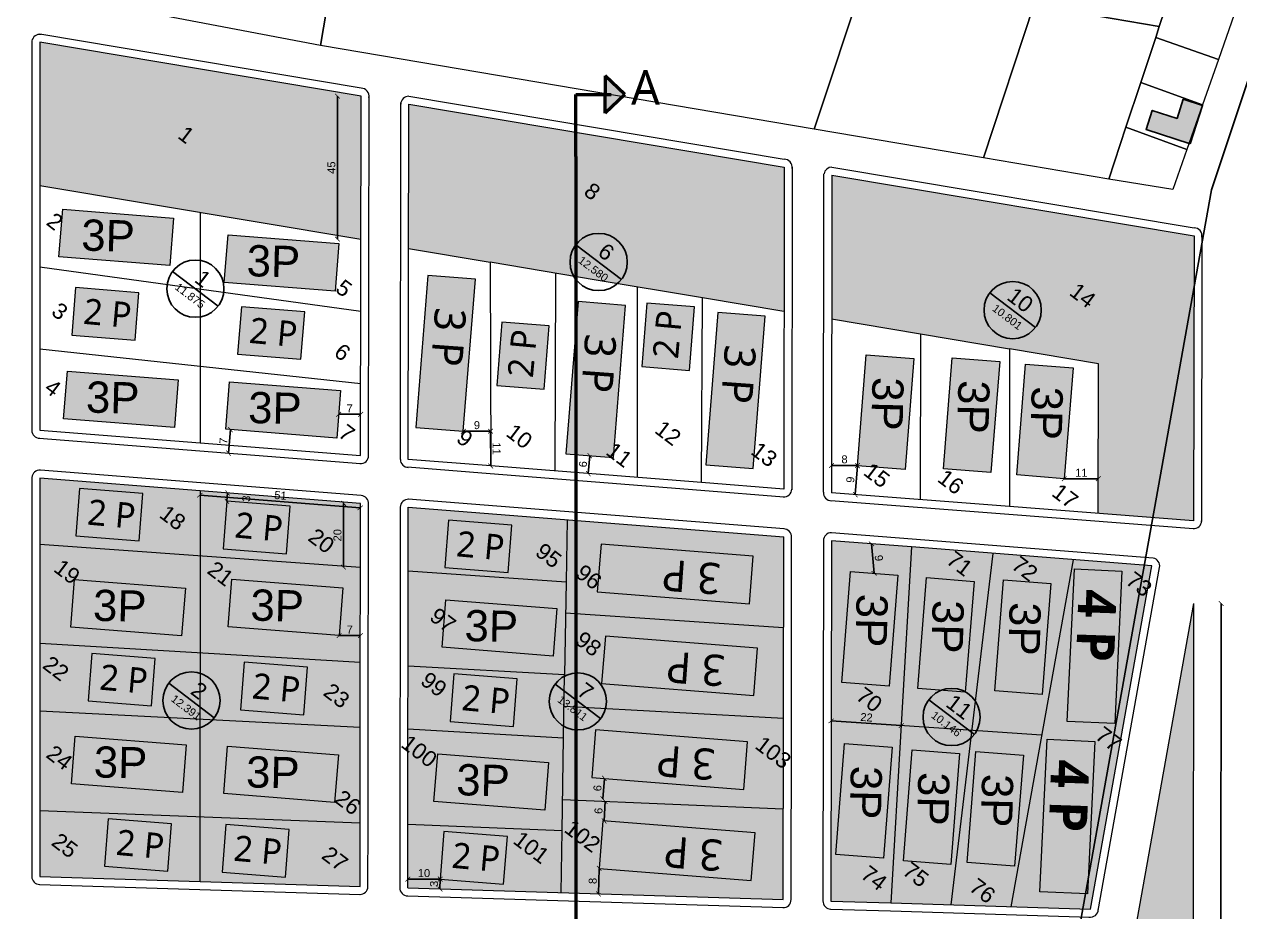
# Model space of a CAD drawing. Header units: millimetres. Extents: x -71 to 10084, y -63 to 6230.
# Drawn here: x 5849.2 to 6231.6, y 3147 to 3426.1 of the extents above; entities that cross this region are included whole.
import ezdxf
from ezdxf.enums import TextEntityAlignment as Align

# ---------------------------------------------------------------- set-up
doc = ezdxf.new("R2010")
doc.units = ezdxf.units.MM
doc.layers.add('0 Límite subáreas', color=1, linetype='Continuous')
doc.layers.add('Edificaciones Pilar', color=50, linetype='Continuous')
for name, color, linetype, lineweight, true_color in [('00.PROPUESTAS EDIFICACION', 251, 'Continuous', 5, 0x575757), ('000.TEJIDO', 214, 'Continuous', 5, 0xac029b), ('0000PARCELAS', 252, 'Continuous', 5, 0x969696), ('0000VEREDAS', 252, 'Continuous', 5, 0xa58d95), ('000CUADRAS', 251, 'Continuous', 5, 0x575757), ('00CALLES PROPUESTAS SECUNDARIAS', 18, 'Continuous', 30, 0x000000), ('01. Manzanas Esc. Urbana', 254, 'Continuous', 5, 0xcccccc), ('01. Parcelas Esc. Urbana', 8, 'Continuous', 5, 0x808080), ('COTAS', 154, 'Continuous', 5, 0x004f9e), ('SIMB CORTE', 18, 'Continuous', 50, 0x000000)]:
    doc.layers.add(name, color=color, linetype=linetype, lineweight=lineweight, true_color=true_color)
doc.layers.add('5 Claves calificaciones', color=22, linetype='Continuous', lineweight=25)
doc.layers.add('6 Cotas parcelación', color=75, linetype='Continuous', lineweight=18)
doc.styles.add('Arial', font='arial.ttf')
doc.styles.add('ES_TEXTO PARA BLOQUES', font='arial.ttf')
doc.styles.add('LOCALES', font='@Yu Gothic.ttf', dxfattribs={"height": 2})
doc.dimstyles.new('1000', dxfattribs={"dimtxt": 2.5, "dimasz": 1.5, "dimexe": 1.25, "dimexo": 0.625, "dimtad": 1, "dimdec": 0, "dimtxsty": 'Arial', "dimblk": 'ARCHTICK', "dimcen": 2.5, "dimse1": 1, "dimse2": 1, "dimazin": 3, "dimtfac": 1, "dimtdec": 0, "dimtmove": 2, "dimatfit": 3})

# ---------------------------------------------------------------- blocks, each defined once
blk = doc.blocks.new('_ArchTick')
at = {"color": 0, "linetype": 'ByBlock', "const_width": 0.15}
blk.add_lwpolyline([(-0.5, -0.5), (0.5, 0.5)], dxfattribs=at)
blk = doc.blocks.new('*D120')
at = {"layer": 'COTAS', "color": 0, "linetype": 'Continuous', "lineweight": -2, "transparency": 16777216}
blk.add_line((6225.79, 3243.98), (6225.03, 2690.21), dxfattribs=at)
at = {"layer": 'COTAS', "color": 0, "linetype": 'Continuous', "lineweight": -2, "transparency": 16777216, "xscale": 1.5, "yscale": 1.5, "zscale": 1.5}
for p, rotation in [((6225.79, 3243.98), 89.92207653784227), ((6225.03, 2690.21), -90.07792346215771)]:
    blk.add_blockref('_ArchTick', p, dxfattribs=dict(at, rotation=rotation))
at = {"layer": 'COTAS', "color": 0, "linetype": 'Continuous', "transparency": 16777216, "insert": (6223.51, 2967.09), "char_height": 2.5, "attachment_point": 5, "rotation": 89.9221, "style": 'Arial'}
blk.add_mtext('554', dxfattribs=at)
blk = doc.blocks.new('10X50')
at = {"layer": '000.TEJIDO', "linetype": 'Continuous', "transparency": 33554687}
h = blk.add_hatch(color=256, dxfattribs=at)
h.dxf.hatch_style = 1
h.paths.add_polyline_path([(42.06, 27.04), (33.95, 39.65), (-6.43, 13.7), (1.68, 1.08)])
at = {"layer": '000.TEJIDO', "linetype": 'Continuous'}
blk.add_lwpolyline([(-6.43, 13.7), (1.68, 1.08), (42.06, 27.04), (33.95, 39.65)], close=True, dxfattribs=at)
at = {"linetype": 'Continuous', "insert": (2.82, 17.18), "char_height": 9.8139, "width": 88.9442, "attachment_point": 1, "rotation": 33.1352, "style": 'LOCALES'}
blk.add_mtext('{\\C256;\\c0;3 P}', dxfattribs=at)
blk = doc.blocks.new('10 X 30')
at = {"linetype": 'Continuous', "true_color": 0x2776bb, "transparency": 33554480}
h = blk.add_hatch(color=152, dxfattribs=at)
h.dxf.hatch_style = 1
h.paths.add_polyline_path([(29.44, 18.93), (21.33, 31.54), (-8.11, 12.62), (0, 0)])
at = {"layer": '000.TEJIDO', "linetype": 'Continuous'}
blk.add_lwpolyline([(0, 0), (-8.11, 12.62), (21.33, 31.54), (29.44, 18.93), (0, 0)], dxfattribs=at)
at = {"layer": '00CALLES PROPUESTAS SECUNDARIAS', "linetype": 'Continuous', "insert": (-1.43, 13.73), "char_height": 9.833, "attachment_point": 1, "rotation": 35.9341, "style": 'ES_TEXTO PARA BLOQUES'}
blk.add_mtext_dynamic_manual_height_columns('{\\C256;\\c0;3P}', width=62.6108, gutter_width=49.17, heights=[0], dxfattribs=at)
blk = doc.blocks.new('20X15')
at = {"layer": '000.TEJIDO', "linetype": 'Continuous', "true_color": 0xf8991e, "transparency": 33554687}
h = blk.add_hatch(color=30, dxfattribs=at)
h.dxf.hatch_style = 1
h.paths.add_polyline_path([(0, 0), (16.82, 10.81), (8.71, 23.43), (-8.11, 12.62)])
at = {"layer": '000.TEJIDO', "linetype": 'Continuous'}
blk.add_lwpolyline([(0, 0), (16.82, 10.81), (8.71, 23.43), (-8.11, 12.62)], close=True, dxfattribs=at)
at = {"linetype": 'Continuous', "insert": (-3.73, 11.75), "char_height": 8.0429, "width": 43.0575, "attachment_point": 1, "rotation": 31.9909, "style": 'LOCALES'}
blk.add_mtext('{\\C256;\\c0;2 P}', dxfattribs=at)
blk = doc.blocks.new('1234567')
at = {"layer": '000.TEJIDO', "linetype": 'Continuous', "true_color": 0xc8c92d, "transparency": 33554687}
h = blk.add_hatch(color=52, dxfattribs=at)
h.dxf.hatch_style = 1
h.paths.add_polyline_path([(-14.9, 48.03), (-27.25, 39.51), (0, 0), (12.35, 8.52)])
at = {"layer": '000.TEJIDO', "linetype": 'Continuous'}
blk.add_lwpolyline([(12.35, 8.52), (0, 0), (-27.25, 39.51), (-14.9, 48.03), (12.35, 8.52)], dxfattribs=at)
at = {"linetype": 'Continuous', "insert": (-12.64, 42.25), "char_height": 11.9681, "width": 50.511, "attachment_point": 1, "rotation": 305.296, "style": 'LOCALES'}
blk.add_mtext('{\\f@Yu Gothic|b1|i0|c128|p34;\\C256;\\c0;4 P}', dxfattribs=at)
blk = doc.blocks.new('*D129')
at = {"layer": '6 Cotas parcelación', "color": 0, "linetype": 'Continuous', "lineweight": -2, "transparency": 16777216}
blk.add_line((5914.07, 3298.65), (5913.49, 3291.25), dxfattribs=at)
at = {"layer": '6 Cotas parcelación', "color": 0, "linetype": 'Continuous', "lineweight": -2, "transparency": 16777216, "xscale": 1.5, "yscale": 1.5, "zscale": 1.5}
for p, rotation in [((5914.07, 3298.65), 85.48550633069904), ((5913.49, 3291.25), -94.51449366930099)]:
    blk.add_blockref('_ArchTick', p, dxfattribs=dict(at, rotation=rotation))
at = {"layer": '6 Cotas parcelación', "color": 0, "linetype": 'Continuous', "transparency": 16777216, "insert": (5911.91, 3295.1), "char_height": 2.5, "attachment_point": 5, "rotation": 85.4855, "style": 'Arial'}
blk.add_mtext('7', dxfattribs=at)
blk = doc.blocks.new('*D130')
at = {"layer": '6 Cotas parcelación', "color": 0, "linetype": 'Continuous', "lineweight": -2, "transparency": 16777216}
blk.add_line((5948.12, 3303.49), (5955.06, 3303.48), dxfattribs=at)
at = {"layer": '6 Cotas parcelación', "color": 0, "linetype": 'Continuous', "lineweight": -2, "transparency": 16777216, "xscale": 1.5, "yscale": 1.5, "zscale": 1.5}
for p, rotation in [((5948.12, 3303.49), 179.9220765306545), ((5955.06, 3303.48), -0.07792346934541126)]:
    blk.add_blockref('_ArchTick', p, dxfattribs=dict(at, rotation=rotation))
at = {"layer": '6 Cotas parcelación', "color": 0, "linetype": 'Continuous', "transparency": 16777216, "insert": (5951.59, 3305.36), "char_height": 2.5, "attachment_point": 5, "rotation": 359.9221, "style": 'Arial'}
blk.add_mtext('7', dxfattribs=at)
blk = doc.blocks.new('*D131')
at = {"layer": '6 Cotas parcelación', "color": 0, "linetype": 'Continuous', "lineweight": -2, "transparency": 16777216}
blk.add_line((5947.72, 3358.56), (5947.78, 3403.54), dxfattribs=at)
at = {"layer": '6 Cotas parcelación', "color": 0, "linetype": 'Continuous', "lineweight": -2, "transparency": 16777216, "xscale": 1.5, "yscale": 1.5, "zscale": 1.5}
for p, rotation in [((5947.78, 3403.54), 89.92207653631623), ((5947.72, 3358.56), -90.07792346368372)]:
    blk.add_blockref('_ArchTick', p, dxfattribs=dict(at, rotation=rotation))
at = {"layer": '6 Cotas parcelación', "color": 0, "linetype": 'Continuous', "transparency": 16777216, "insert": (5945.85, 3381.05), "char_height": 2.5, "attachment_point": 5, "rotation": 89.9221, "style": 'Arial'}
blk.add_mtext('45', dxfattribs=at)
blk = doc.blocks.new('*D132')
at = {"layer": '6 Cotas parcelación', "color": 0, "linetype": 'Continuous', "lineweight": -2, "transparency": 16777216}
blk.add_line((5949.69, 3275.44), (5949.66, 3255.44), dxfattribs=at)
at = {"layer": '6 Cotas parcelación', "color": 0, "linetype": 'Continuous', "lineweight": -2, "transparency": 16777216, "xscale": 1.5, "yscale": 1.5, "zscale": 1.5}
for p, rotation in [((5949.69, 3275.44), 89.92207653553426), ((5949.66, 3255.44), -90.07792346446573)]:
    blk.add_blockref('_ArchTick', p, dxfattribs=dict(at, rotation=rotation))
at = {"layer": '6 Cotas parcelación', "color": 0, "linetype": 'Continuous', "transparency": 16777216, "insert": (5947.77, 3265.44), "char_height": 2.5, "attachment_point": 5, "rotation": 89.9221, "style": 'Arial'}
blk.add_mtext('20', dxfattribs=at)
blk = doc.blocks.new('*D133')
at = {"layer": '6 Cotas parcelación', "color": 0, "linetype": 'Continuous', "lineweight": -2, "transparency": 16777216}
blk.add_line((5904.45, 3278.05), (5954.91, 3274.06), dxfattribs=at)
at = {"layer": '6 Cotas parcelación', "color": 0, "linetype": 'Continuous', "lineweight": -2, "transparency": 16777216, "xscale": 1.5, "yscale": 1.5, "zscale": 1.5}
for p, rotation in [((5904.45, 3278.05), 175.4855063332398), ((5954.91, 3274.06), -4.514493666760205)]:
    blk.add_blockref('_ArchTick', p, dxfattribs=dict(at, rotation=rotation))
at = {"layer": '6 Cotas parcelación', "color": 0, "linetype": 'Continuous', "transparency": 16777216, "insert": (5929.83, 3277.95), "char_height": 2.5, "attachment_point": 5, "rotation": 355.4855, "style": 'Arial'}
blk.add_mtext('51', dxfattribs=at)
blk = doc.blocks.new('*D134')
at = {"layer": '6 Cotas parcelación', "color": 0, "linetype": 'Continuous', "lineweight": -2, "transparency": 16777216}
blk.add_line((5948.24, 3233.89), (5954.96, 3233.88), dxfattribs=at)
at = {"layer": '6 Cotas parcelación', "color": 0, "linetype": 'Continuous', "lineweight": -2, "transparency": 16777216, "xscale": 1.5, "yscale": 1.5, "zscale": 1.5}
for p, rotation in [((5948.24, 3233.89), 179.9220765342078), ((5954.96, 3233.88), -0.07792346579219735)]:
    blk.add_blockref('_ArchTick', p, dxfattribs=dict(at, rotation=rotation))
at = {"layer": '6 Cotas parcelación', "color": 0, "linetype": 'Continuous', "transparency": 16777216, "insert": (5951.61, 3235.76), "char_height": 2.5, "attachment_point": 5, "rotation": 359.9221, "style": 'Arial'}
blk.add_mtext('7', dxfattribs=at)
blk = doc.blocks.new('*D135')
at = {"layer": '6 Cotas parcelación', "color": 0, "linetype": 'Continuous', "lineweight": -2, "transparency": 16777216}
blk.add_line((5912.97, 3276.12), (5913.18, 3278.73), dxfattribs=at)
at = {"layer": '6 Cotas parcelación', "color": 0, "linetype": 'Continuous', "lineweight": -2, "transparency": 16777216, "xscale": 1.5, "yscale": 1.5, "zscale": 1.5}
for p, rotation in [((5912.97, 3276.12), -94.51449365282454), ((5913.18, 3278.73), 85.48550634717552)]:
    blk.add_blockref('_ArchTick', p, dxfattribs=dict(at, rotation=rotation))
at = {"layer": '6 Cotas parcelación', "color": 0, "linetype": 'Continuous', "transparency": 16777216, "insert": (5919.08, 3276.95), "char_height": 2.5, "attachment_point": 5, "rotation": 85.4855, "style": 'Arial'}
blk.add_mtext('3', dxfattribs=at)
blk = doc.blocks.new('*D139')
at = {"layer": '6 Cotas parcelación', "color": 0, "linetype": 'Continuous', "lineweight": -2, "transparency": 16777216}
blk.add_line((6027.13, 3290.45), (6026.68, 3284.82), dxfattribs=at)
at = {"layer": '6 Cotas parcelación', "color": 0, "linetype": 'Continuous', "lineweight": -2, "transparency": 16777216, "xscale": 1.5, "yscale": 1.5, "zscale": 1.5}
for p, rotation in [((6027.13, 3290.45), 85.48550632866437), ((6026.68, 3284.82), -94.51449367133567)]:
    blk.add_blockref('_ArchTick', p, dxfattribs=dict(at, rotation=rotation))
at = {"layer": '6 Cotas parcelación', "color": 0, "linetype": 'Continuous', "transparency": 16777216, "insert": (6025.01, 3287.78), "char_height": 2.5, "attachment_point": 5, "rotation": 85.4855, "style": 'Arial'}
blk.add_mtext('6', dxfattribs=at)
blk = doc.blocks.new('*D140')
at = {"layer": '6 Cotas parcelación', "color": 0, "linetype": 'Continuous', "lineweight": -2, "transparency": 16777216}
blk.add_line((5987.36, 3298.14), (5995.93, 3298.16), dxfattribs=at)
at = {"layer": '6 Cotas parcelación', "color": 0, "linetype": 'Continuous', "lineweight": -2, "transparency": 16777216, "xscale": 1.5, "yscale": 1.5, "zscale": 1.5}
for p, rotation in [((5987.36, 3298.14), -179.8330587992427), ((5995.93, 3298.16), 0.1669412007572406)]:
    blk.add_blockref('_ArchTick', p, dxfattribs=dict(at, rotation=rotation))
at = {"layer": '6 Cotas parcelación', "color": 0, "linetype": 'Continuous', "transparency": 16777216, "insert": (5991.64, 3300.05), "char_height": 2.5, "attachment_point": 5, "rotation": 0.1669, "style": 'Arial'}
blk.add_mtext('9', dxfattribs=at)
blk = doc.blocks.new('*D141')
at = {"layer": '6 Cotas parcelación', "color": 0, "linetype": 'Continuous', "lineweight": -2, "transparency": 16777216}
blk.add_line((5995.93, 3298.16), (5995.96, 3287.24), dxfattribs=at)
at = {"layer": '6 Cotas parcelación', "color": 0, "linetype": 'Continuous', "lineweight": -2, "transparency": 16777216, "xscale": 1.5, "yscale": 1.5, "zscale": 1.5}
for p, rotation in [((5995.93, 3298.16), 90.16694119280884), ((5995.96, 3287.24), -89.8330588071912)]:
    blk.add_blockref('_ArchTick', p, dxfattribs=dict(at, rotation=rotation))
at = {"layer": '6 Cotas parcelación', "color": 0, "linetype": 'Continuous', "transparency": 16777216, "insert": (5997.82, 3292.71), "char_height": 2.5, "attachment_point": 5, "rotation": 270.1669, "style": 'Arial'}
blk.add_mtext('11', dxfattribs=at)
blk = doc.blocks.new('*D142')
at = {"layer": '6 Cotas parcelación', "color": 0, "linetype": 'Continuous', "lineweight": -2, "transparency": 16777216}
blk.add_line((6111.38, 3287.39), (6103.18, 3287.4), dxfattribs=at)
at = {"layer": '6 Cotas parcelación', "color": 0, "linetype": 'Continuous', "lineweight": -2, "transparency": 16777216, "xscale": 1.5, "yscale": 1.5, "zscale": 1.5}
for p, rotation in [((6103.18, 3287.4), 179.9220765396357), ((6111.38, 3287.39), -0.07792346036428817)]:
    blk.add_blockref('_ArchTick', p, dxfattribs=dict(at, rotation=rotation))
at = {"layer": '6 Cotas parcelación', "color": 0, "linetype": 'Continuous', "transparency": 16777216, "insert": (6107.28, 3289.29), "char_height": 2.5, "attachment_point": 5, "rotation": 359.9221, "style": 'Arial'}
blk.add_mtext('8', dxfattribs=at)
blk = doc.blocks.new('*D143')
at = {"layer": '6 Cotas parcelación', "color": 0, "linetype": 'Continuous', "lineweight": -2, "transparency": 16777216}
blk.add_line((6111.38, 3287.31), (6110.68, 3278.2), dxfattribs=at)
at = {"layer": '6 Cotas parcelación', "color": 0, "linetype": 'Continuous', "lineweight": -2, "transparency": 16777216, "xscale": 1.5, "yscale": 1.5, "zscale": 1.5}
for p, rotation in [((6111.38, 3287.31), 85.59440587896061), ((6110.68, 3278.2), -94.40559412103941)]:
    blk.add_blockref('_ArchTick', p, dxfattribs=dict(at, rotation=rotation))
at = {"layer": '6 Cotas parcelación', "color": 0, "linetype": 'Continuous', "transparency": 16777216, "insert": (6109.13, 3282.9), "char_height": 2.5, "attachment_point": 5, "rotation": 85.5944, "style": 'Arial'}
blk.add_mtext('9', dxfattribs=at)
blk = doc.blocks.new('*D144')
at = {"layer": '6 Cotas parcelación', "color": 0, "linetype": 'Continuous', "lineweight": -2, "transparency": 16777216}
blk.add_line((6176.43, 3283.21), (6187.14, 3283.2), dxfattribs=at)
at = {"layer": '6 Cotas parcelación', "color": 0, "linetype": 'Continuous', "lineweight": -2, "transparency": 16777216, "xscale": 1.5, "yscale": 1.5, "zscale": 1.5}
for p, rotation in [((6176.43, 3283.21), 179.9220765322128), ((6187.14, 3283.2), -0.07792346778719393)]:
    blk.add_blockref('_ArchTick', p, dxfattribs=dict(at, rotation=rotation))
at = {"layer": '6 Cotas parcelación', "color": 0, "linetype": 'Continuous', "transparency": 16777216, "insert": (6181.79, 3285.09), "char_height": 2.5, "attachment_point": 5, "rotation": 359.9221, "style": 'Arial'}
blk.add_mtext('11', dxfattribs=at)
blk = doc.blocks.new('*D145')
at = {"layer": '6 Cotas parcelación', "color": 0, "linetype": 'Continuous', "lineweight": -2, "transparency": 16777216}
blk.add_line((6116.61, 3253.46), (6115.77, 3262.74), dxfattribs=at)
at = {"layer": '6 Cotas parcelación', "color": 0, "linetype": 'Continuous', "lineweight": -2, "transparency": 16777216, "xscale": 1.5, "yscale": 1.5, "zscale": 1.5}
for p, rotation in [((6115.77, 3262.74), 95.1907320666508), ((6116.61, 3253.46), -84.8092679333492)]:
    blk.add_blockref('_ArchTick', p, dxfattribs=dict(at, rotation=rotation))
at = {"layer": '6 Cotas parcelación', "color": 0, "linetype": 'Continuous', "transparency": 16777216, "insert": (6118.08, 3258.27), "char_height": 2.5, "attachment_point": 5, "rotation": 275.1907, "style": 'Arial'}
blk.add_mtext('9', dxfattribs=at)
blk = doc.blocks.new('*D146')
at = {"layer": '6 Cotas parcelación', "color": 0, "linetype": 'Continuous', "lineweight": -2, "transparency": 16777216}
blk.add_line((6125.13, 3205.56), (6103.07, 3207.05), dxfattribs=at)
at = {"layer": '6 Cotas parcelación', "color": 0, "linetype": 'Continuous', "lineweight": -2, "transparency": 16777216, "xscale": 1.5, "yscale": 1.5, "zscale": 1.5}
for p, rotation in [((6103.07, 3207.05), 176.1373065701912), ((6125.13, 3205.56), -3.862693429808827)]:
    blk.add_blockref('_ArchTick', p, dxfattribs=dict(at, rotation=rotation))
at = {"layer": '6 Cotas parcelación', "color": 0, "linetype": 'Continuous', "transparency": 16777216, "insert": (6114.22, 3208.18), "char_height": 2.5, "attachment_point": 5, "rotation": 356.1373, "style": 'Arial'}
blk.add_mtext('22', dxfattribs=at)
blk = doc.blocks.new('*D147')
at = {"layer": '6 Cotas parcelación', "color": 0, "linetype": 'Continuous', "lineweight": -2, "transparency": 16777216}
blk.add_line((6030.1, 3160.67), (6029.85, 3152.64), dxfattribs=at)
at = {"layer": '6 Cotas parcelación', "color": 0, "linetype": 'Continuous', "lineweight": -2, "transparency": 16777216, "xscale": 1.5, "yscale": 1.5, "zscale": 1.5}
for p, rotation in [((6030.1, 3160.67), 88.21826318365399), ((6029.85, 3152.64), -91.781736816346)]:
    blk.add_blockref('_ArchTick', p, dxfattribs=dict(at, rotation=rotation))
at = {"layer": '6 Cotas parcelación', "color": 0, "linetype": 'Continuous', "transparency": 16777216, "insert": (6028.08, 3156.72), "char_height": 2.5, "attachment_point": 5, "rotation": 88.2183, "style": 'Arial'}
blk.add_mtext('8', dxfattribs=at)
blk = doc.blocks.new('*D148')
at = {"layer": '6 Cotas parcelación', "color": 0, "linetype": 'Continuous', "lineweight": -2, "transparency": 16777216}
blk.add_line((6031.66, 3175.6), (6031.93, 3181.76), dxfattribs=at)
at = {"layer": '6 Cotas parcelación', "color": 0, "linetype": 'Continuous', "lineweight": -2, "transparency": 16777216, "xscale": 1.5, "yscale": 1.5, "zscale": 1.5}
for p, rotation in [((6031.93, 3181.76), 87.54249906097505), ((6031.66, 3175.6), -92.45750093902492)]:
    blk.add_blockref('_ArchTick', p, dxfattribs=dict(at, rotation=rotation))
at = {"layer": '6 Cotas parcelación', "color": 0, "linetype": 'Continuous', "transparency": 16777216, "insert": (6029.9, 3178.76), "char_height": 2.5, "attachment_point": 5, "rotation": 87.5425, "style": 'Arial'}
blk.add_mtext('6', dxfattribs=at)
blk = doc.blocks.new('*D149')
at = {"layer": '6 Cotas parcelación', "color": 0, "linetype": 'Continuous', "lineweight": -2, "transparency": 16777216}
blk.add_line((6031.21, 3182.54), (6031.72, 3188.98), dxfattribs=at)
at = {"layer": '6 Cotas parcelación', "color": 0, "linetype": 'Continuous', "lineweight": -2, "transparency": 16777216, "xscale": 1.5, "yscale": 1.5, "zscale": 1.5}
for p, rotation in [((6031.72, 3188.98), 85.48550633211426), ((6031.21, 3182.54), -94.51449366788582)]:
    blk.add_blockref('_ArchTick', p, dxfattribs=dict(at, rotation=rotation))
at = {"layer": '6 Cotas parcelación', "color": 0, "linetype": 'Continuous', "transparency": 16777216, "insert": (6029.57, 3185.91), "char_height": 2.5, "attachment_point": 5, "rotation": 85.4855, "style": 'Arial'}
blk.add_mtext('6', dxfattribs=at)
blk = doc.blocks.new('*D150')
at = {"layer": '6 Cotas parcelación', "color": 0, "linetype": 'Continuous', "lineweight": -2, "transparency": 16777216}
blk.add_line((5980.09, 3157.27), (5980, 3154.19), dxfattribs=at)
at = {"layer": '6 Cotas parcelación', "color": 0, "linetype": 'Continuous', "lineweight": -2, "transparency": 16777216, "xscale": 1.5, "yscale": 1.5, "zscale": 1.5}
for p, rotation in [((5980, 3154.19), -91.78173681065), ((5980.09, 3157.27), 88.21826318935)]:
    blk.add_blockref('_ArchTick', p, dxfattribs=dict(at, rotation=rotation))
at = {"layer": '6 Cotas parcelación', "color": 0, "linetype": 'Continuous', "transparency": 16777216, "insert": (5978.15, 3155.79), "char_height": 2.5, "attachment_point": 5, "rotation": 88.2183, "style": 'Arial'}
blk.add_mtext('3', dxfattribs=at)
blk = doc.blocks.new('*D151')
at = {"layer": '6 Cotas parcelación', "color": 0, "linetype": 'Continuous', "lineweight": -2, "transparency": 16777216}
blk.add_line((5980.09, 3157.27), (5969.86, 3157.28), dxfattribs=at)
at = {"layer": '6 Cotas parcelación', "color": 0, "linetype": 'Continuous', "lineweight": -2, "transparency": 16777216, "xscale": 1.5, "yscale": 1.5, "zscale": 1.5}
for p, rotation in [((5969.86, 3157.28), 179.922076538231), ((5980.09, 3157.27), -0.0779234617689738)]:
    blk.add_blockref('_ArchTick', p, dxfattribs=dict(at, rotation=rotation))
at = {"layer": '6 Cotas parcelación', "color": 0, "linetype": 'Continuous', "transparency": 16777216, "insert": (5974.98, 3159.17), "char_height": 2.5, "attachment_point": 5, "rotation": 359.9221, "style": 'Arial'}
blk.add_mtext('10', dxfattribs=at)

msp = doc.modelspace()

# ---------------------------------------------------------------- hatches: boundary and pattern name
at = {"layer": '00.PROPUESTAS EDIFICACION', "linetype": 'Continuous', "true_color": 0x136734, "transparency": 33554569}
h = msp.add_hatch(color=116, dxfattribs=at)
h.dxf.hatch_style = 1
h.paths.add_polyline_path([(5955.2, 3403.53), (5854.09, 3420.47), (5854.09, 3375.48), (5955.13, 3358.55)])
h.paths.add_polyline_path([(6062.6, 3340.11), (6088.24, 3335.81), (6088.3, 3381.22), (5970.19, 3401.01), (5970.13, 3355.6), (5995.77, 3351.31), (6029.19, 3345.71)])
h.paths.add_polyline_path([(6187.19, 3319.38), (6187.13, 3272.31), (6214.17, 3270.23), (6217.15, 3286.87), (6217.24, 3359.62), (6103.3, 3378.71), (6103.24, 3333.45), (6159.21, 3324.07)])
h.paths.add_polyline_path([(6217.15, 3286.87), (6214.17, 3270.23), (6217.12, 3270)])
at = {"layer": '00.PROPUESTAS EDIFICACION', "linetype": 'Continuous', "true_color": 0x136734, "transparency": 33554472}
h = msp.add_hatch(color=116, dxfattribs=at)
h.dxf.hatch_style = 1
h.paths.add_polyline_path([(6122.02, 2713.3), (6216.33, 2690.22), (6217.09, 3243.99)])
at = {"layer": 'COTAS', "linetype": 'Continuous', "true_color": 0xf4ee51, "transparency": 33554472}
h = msp.add_hatch(color=41, dxfattribs=at)
h.dxf.hatch_style = 1
h.paths.add_polyline_path([(5955.02, 3275.43), (5854.09, 3283.4), (5854.09, 3158.11), (5954.86, 3154.98)])
at = {"layer": 'COTAS', "linetype": 'Continuous', "true_color": 0xf26722, "transparency": 33554472}
h = msp.add_hatch(color=30, dxfattribs=at)
h.dxf.hatch_style = 1
h.paths.add_polyline_path([(6088.14, 3264.92), (5970.02, 3274.24), (5969.86, 3154.51), (6087.99, 3150.83)])
h = msp.add_hatch(color=30, dxfattribs=at)
h.dxf.hatch_style = 1
h.paths.add_polyline_path([(6203.96, 3255.77), (6103.14, 3263.73), (6102.99, 3150.37), (6184.63, 3147.83)])
at = {"layer": 'Edificaciones Pilar', "transparency": 33554559}
msp.add_hatch(color=256, dxfattribs=at).paths.add_polyline_path([(6216.04, 3388.58), (6202.17, 3393.09), (6204.11, 3399.07), (6211.92, 3396.53), (6213.87, 3402.54), (6219.94, 3400.57), (6216.04, 3388.58)], flags=0)
at = {"layer": 'SIMB CORTE', "transparency": 33554687}
h = msp.add_hatch(color=256, dxfattribs=at)
h.dxf.hatch_style = 1
h.paths.add_polyline_path([(6032.02, 3409.92), (6032.02, 3404.07), (6038.18, 3404.07)])
h = msp.add_hatch(color=256, dxfattribs=at)
h.dxf.hatch_style = 1
h.paths.add_polyline_path([(6032.02, 3398.23), (6032.02, 3404.07), (6038.18, 3404.07)])

# ---------------------------------------------------------------- linework, layer by layer
at = {"layer": '0 Límite subáreas', "linetype": 'Continuous'}
msp.add_lwpolyline([(6291.82, 3581.59), (6222.76, 3374.1), (6103.31, 2706.91), (5956.01, 2708.42), (5949.06, 2531.45), (5375.81, 2553.95), (5424.84, 3802.99), (6299.16, 3768.67)], close=True, dxfattribs=at)
msp.add_lwpolyline([(6103.31, 2706.91), (6222.76, 3374.1), (6291.82, 3581.59), (6299.16, 3768.67), (6999.84, 3741.17), (6953.26, 2554.58), (6652.54, 2569.9), (6103.31, 2706.91)], dxfattribs=at)
at = {"layer": '00.PROPUESTAS EDIFICACION', "linetype": 'Continuous'}
for q in [(6122.02, 2713.3), (6216.33, 2690.22)]:
    msp.add_line((6217.09, 3243.99), q, dxfattribs=at)
at = {"layer": '0000PARCELAS', "linetype": 'Continuous'}
for p, q in [((5854.07, 3375.48), (5955.13, 3358.55)), ((5904.6, 3367.02), (5904.56, 3294.46)), ((5970.13, 3355.6), (5995.77, 3351.31)), ((5854.09, 3349.82), (5955.1, 3335.89)), ((6016.36, 3347.85), (6016.14, 3285.65)), ((6042.01, 3343.56), (6042.06, 3283.6)), ((6088.24, 3335.81), (6062.6, 3340.11)), ((6103.24, 3333.45), (6159.21, 3324.07)), ((6131.22, 3328.76), (6131.08, 3276.63)), ((5854.09, 3324.1), (5955.07, 3313.13)), ((5904.55, 3279.41), (5904.47, 3156.54)), ((6019.99, 3270.3), (6019.68, 3250.8)), ((5854.09, 3262.6), (5954.99, 3255.43)), ((6128.39, 3261.74), (6121.88, 3149.78)), ((6153.93, 3259.72), (6140.75, 3149.19)), ((6179.18, 3257.73), (6159.64, 3148.61)), ((6019.52, 3240.99), (6088.11, 3236.4)), ((5954.95, 3225.43), (5854.09, 3231.35)), ((5954.93, 3204.98), (5854.09, 3210.16)), ((6019.04, 3211.67), (6088.07, 3207.88)), ((6169.31, 3202.58), (6103.07, 3207.05)), ((6018.56, 3182.34), (6088.03, 3179.36)), ((5854.09, 3178.91), (5954.88, 3174.98)), ((6018.4, 3172.51), (5969.88, 3174.51))]:
    msp.add_line(p, q, dxfattribs=at)
for points in [[(6062.25, 3282.01), (6062.6, 3340.11), (6029.19, 3345.71), (5995.77, 3351.31), (5995.96, 3287.24)], [(6187.13, 3272.31), (6187.19, 3319.38), (6159.21, 3324.07), (6159.21, 3274.46)], [(5969.99, 3254.24), (6019.68, 3250.8), (6019.2, 3221.55)], [(5969.92, 3204.51), (6018.88, 3201.75), (6019.2, 3221.55), (5969.95, 3224.24)], [(6018.09, 3153.01), (6018.4, 3172.51), (6018.88, 3201.75)]]:
    msp.add_lwpolyline(points, dxfattribs=at)
at = {"layer": '0000VEREDAS', "linetype": 'Continuous'}
for points in [[(5955.2, 3406.06), (5854.09, 3423)], [(5851.59, 3420.89), (5851.59, 3298.44)], [(5957.54, 3290.28), (5957.7, 3403.52)], [(5970.2, 3403.55), (6088.31, 3383.76)], [(5967.54, 3289.29), (5967.69, 3401.43)], [(6090.8, 3381.22), (6090.67, 3279.76)], [(6103.3, 3381.24), (6217.25, 3362.15)], [(6100.66, 3278.98), (6100.8, 3379.13)], [(6219.74, 3359.61), (6219.62, 3269.81)], [(5853.89, 3295.95), (5955.04, 3287.97)], [(5955.22, 3277.92), (5854.28, 3285.89)], [(6088.16, 3277.45), (6062.05, 3279.52), (6028.91, 3282.13), (5995.76, 3284.75), (5969.84, 3286.8)], [(5851.59, 3283.59), (5851.59, 3262.6), (5851.59, 3231.35), (5851.59, 3210.16), (5851.59, 3178.91), (5851.59, 3158.11)], [(5957.36, 3154.9), (5957.38, 3174.97), (5957.43, 3204.97), (5957.45, 3225.42), (5957.49, 3255.42), (5957.52, 3275.42)], [(5967.52, 3274.25), (5967.49, 3254.25), (5967.45, 3224.25), (5967.42, 3204.51), (5967.38, 3174.51), (5967.36, 3154.59)], [(6088.34, 3267.41), (5970.02, 3276.75)], [(6217.12, 3267.49), (6159.02, 3271.97), (6102.97, 3276.29)], [(6204.4, 3258.25), (6128.59, 3264.23), (6103.15, 3266.24)], [(6090.49, 3150.76), (6090.57, 3207.87), (6090.64, 3264.91)], [(6100.64, 3263.93), (6100.49, 3150.37)], [(6187.09, 3147.39), (6206.42, 3255.33)], [(5854.01, 3155.61), (5954.85, 3152.48)], [(5969.78, 3152.01), (6087.99, 3148.33)], [(6102.91, 3147.87), (6121.8, 3147.28), (6184.55, 3145.33)]]:
    msp.add_lwpolyline(points, dxfattribs=at)
for centre, start, end in [((5854.09, 3420.47), 80.4875, 170.4875), ((5955.2, 3403.53), 350.4875, 89.9221), ((5970.19, 3401.01), 89.9221, 179.9229), ((6088.3, 3381.22), 350.4875, 89.9221), ((6103.3, 3378.71), 89.9221, 170.4875), ((6217.24, 3359.62), 350.4875, 89.9221), ((5854.09, 3298.44), 180, 270), ((5955.04, 3290.47), 265.4843, 359.9232), ((5970.04, 3289.29), 180, 270), ((5854.09, 3283.4), 85.4855, 175.4855), ((5955.02, 3275.43), 355.4855, 85.4855), ((6088.17, 3279.96), 265.4846, 359.9242), ((6103.16, 3278.78), 175.4855, 269.9221), ((5970.02, 3274.24), 85.4855, 179.9221), ((6217.12, 3270), 265.5937, 359.924), ((6088.14, 3264.92), 355.4855, 89.9221), ((6103.14, 3263.73), 89.9221, 179.9232), ((6203.96, 3255.77), 349.8477, 79.849), ((5854.09, 3158.11), 180, 270), ((5954.86, 3154.98), 268.2169, 358.2183), ((5969.86, 3154.51), 178.2183, 269.9221), ((6087.99, 3150.83), 268.217, 359.9239), ((6102.99, 3150.37), 178.2183, 270), ((6184.63, 3147.83), 259.849, 358.2183)]:
    msp.add_arc(centre, 2.5, start, end, dxfattribs=at)
at = {"layer": '000CUADRAS', "linetype": 'Continuous'}
for p, q in [((6103.3, 3378.71), (6103.16, 3278.78)), ((5970.02, 3274.24), (6088.14, 3264.92))]:
    msp.add_line(p, q, dxfattribs=at)
for points in [[(5854.09, 3298.44), (5955.04, 3290.47), (5955.2, 3403.53), (5854.09, 3420.47)], [(5954.88, 3174.98), (5954.93, 3204.98), (5954.95, 3225.43), (5954.99, 3255.43), (5955.02, 3275.43), (5854.09, 3283.4), (5854.09, 3262.6), (5854.09, 3231.35), (5854.09, 3210.16), (5854.09, 3178.91), (5854.09, 3158.11), (5954.86, 3154.98)]]:
    msp.add_lwpolyline(points, close=True, dxfattribs=at)
for points in [[(5970.04, 3289.29), (5970.19, 3401.01), (6088.3, 3381.22)], [(6088.3, 3381.22), (6088.17, 3279.96), (6062.25, 3282.01), (6029.1, 3284.63), (5995.96, 3287.24), (5970.04, 3289.29)], [(6103.3, 3378.71), (6217.24, 3359.62), (6217.12, 3270), (6159.21, 3274.46), (6103.16, 3278.78)], [(5969.86, 3154.51), (5969.88, 3174.51), (5969.92, 3204.51), (5969.95, 3224.24), (5969.99, 3254.24), (5970.02, 3274.24)], [(5969.86, 3154.51), (6087.99, 3150.83), (6088.07, 3207.88), (6088.14, 3264.92)], [(6103.14, 3263.73), (6102.99, 3150.37), (6121.88, 3149.78), (6184.63, 3147.83), (6203.96, 3255.77), (6128.39, 3261.74), (6103.14, 3263.73)]]:
    msp.add_lwpolyline(points, dxfattribs=at)
at = {"layer": '01. Manzanas Esc. Urbana', "linetype": 'Continuous', "flags": 128}
msp.add_lwpolyline([(6234.77, 3443.08), (6229.92, 3429.25), (6224.95, 3415.08), (6219.96, 3400.85), (6215.03, 3386.79), (6210.6, 3374.17), (6210.6, 3374.17), (6190.41, 3377.45), (6150.98, 3384.14), (6097.74, 3393.17), (5942.45, 3419.51), (5852.83, 3436.57), (5852.92, 3470.29), (5852.95, 3479.99), (5852.97, 3489.69), (5853, 3499.39), (5853.03, 3509.09), (5853.05, 3518.79), (5853.08, 3528.49), (5853.11, 3538.19), (5853.13, 3547.9), (5853.16, 3557.59), (5853.19, 3570.29), (5853.11, 3589.71)], dxfattribs=at)
at = {"layer": '01. Parcelas Esc. Urbana', "linetype": 'Continuous', "flags": 128}
for points in [[(5903.19, 3569.91), (5979.25, 3566.93), (5940.13, 3504.73), (5954.72, 3491.81), (5942.45, 3419.51), (5852.83, 3436.57), (5852.92, 3470.29), (5902.92, 3469.96), (5902.95, 3479.66), (5902.97, 3489.36), (5903, 3499.06), (5903.02, 3508.76), (5903.05, 3518.46), (5903.08, 3528.16), (5903.1, 3537.86), (5903.13, 3547.56), (5903.16, 3557.26), (5903.19, 3569.91)], [(5903.19, 3569.91), (5979.25, 3566.93), (5940.13, 3504.73), (5954.72, 3491.81), (5942.45, 3419.51), (5852.83, 3436.57), (5852.92, 3470.29), (5902.92, 3469.96), (5902.95, 3479.66), (5902.97, 3489.36), (5903, 3499.06), (5903.02, 3508.76), (5903.05, 3518.46), (5903.08, 3528.16), (5903.1, 3537.86), (5903.13, 3547.56), (5903.16, 3557.26), (5903.19, 3569.91)], [(6166.89, 3432.16), (6150.98, 3384.14), (6097.74, 3393.17), (6113.65, 3441.19), (6166.89, 3432.16)], [(6166.89, 3432.16), (6150.98, 3384.14), (6097.74, 3393.17), (6113.65, 3441.19), (6166.89, 3432.16)], [(6224.95, 3415.08), (6205.19, 3422.03), (6206.32, 3425.47), (6209.92, 3436.31), (6229.92, 3429.25), (6224.95, 3415.08)], [(6224.95, 3415.08), (6205.19, 3422.03), (6206.32, 3425.47), (6209.92, 3436.31), (6229.92, 3429.25), (6224.95, 3415.08)], [(6206.32, 3425.47), (6205.19, 3422.03), (6200.47, 3407.81), (6195.83, 3393.81), (6190.41, 3377.45), (6150.98, 3384.14), (6166.89, 3432.16), (6206.32, 3425.47)], [(6206.32, 3425.47), (6205.19, 3422.03), (6200.47, 3407.81), (6195.83, 3393.81), (6190.41, 3377.45), (6150.98, 3384.14), (6166.89, 3432.16), (6206.32, 3425.47)], [(6219.96, 3400.85), (6200.47, 3407.81), (6205.19, 3422.03), (6224.95, 3415.08), (6219.96, 3400.85)], [(6219.96, 3400.85), (6200.47, 3407.81), (6205.19, 3422.03), (6224.95, 3415.08), (6219.96, 3400.85)], [(6215.03, 3386.79), (6195.83, 3393.81), (6200.47, 3407.81), (6219.96, 3400.85), (6215.03, 3386.79)], [(6215.03, 3386.79), (6195.83, 3393.81), (6200.47, 3407.81), (6219.96, 3400.85), (6215.03, 3386.79)], [(6210.6, 3374.17), (6190.41, 3377.45), (6195.83, 3393.81), (6215.03, 3386.79), (6210.6, 3374.17)], [(6210.6, 3374.17), (6190.41, 3377.45), (6195.83, 3393.81), (6215.03, 3386.79), (6210.6, 3374.17)]]:
    msp.add_lwpolyline(points, close=True, dxfattribs=at)
for points in [[(6113.65, 3441.19), (6097.74, 3393.17), (5942.45, 3419.51), (5942.45, 3419.51), (5954.72, 3491.81)], [(6113.65, 3441.19), (6097.74, 3393.17), (5942.45, 3419.51), (5942.45, 3419.51), (5954.72, 3491.81)], [(6209.92, 3436.31), (6206.32, 3425.47), (6166.89, 3432.16)], [(6209.92, 3436.31), (6206.32, 3425.47), (6166.89, 3432.16)]]:
    msp.add_lwpolyline(points, dxfattribs=at)
at = {"layer": '5 Claves calificaciones'}
for points in [[(6022.77, 3356.82), (6037.1, 3345.92)], [(5895.89, 3348.42), (5910.22, 3337.53)], [(6153.03, 3341.7), (6167.36, 3330.81)], [(5894.65, 3218.9), (5908.98, 3208)], [(6016.24, 3218.64), (6030.56, 3207.75)], [(6133.82, 3213.72), (6148.15, 3202.82)]]:
    msp.add_lwpolyline(points, dxfattribs=at)
for centre in [(6029.93, 3351.37), (5903.05, 3342.98), (6160.19, 3336.26), (5901.82, 3213.45), (6023.4, 3213.19), (6140.98, 3208.27)]:
    msp.add_circle(centre, 9, dxfattribs=at)
at = {"layer": 'Edificaciones Pilar', "linetype": 'Continuous', "flags": 128}
msp.add_lwpolyline([(6216.04, 3388.58), (6202.17, 3393.09), (6204.11, 3399.07), (6211.92, 3396.53), (6213.87, 3402.54), (6219.94, 3400.57), (6216.04, 3388.58)], close=True, dxfattribs=at)
at = {"layer": 'SIMB CORTE'}
for p, q in [((6038.18, 3404.07), (6032.02, 3409.92)), ((6032.02, 3409.92), (6032.02, 3404.07)), ((6022.71, 3384.58), (6022.71, 3404.07)), ((6022.71, 3404.07), (6033.9, 3404.07)), ((6038.18, 3404.07), (6032.02, 3398.23)), ((6032.02, 3398.23), (6032.02, 3404.07)), ((6022.71, 3384.58), (6022.71, 2739.55))]:
    msp.add_line(p, q, dxfattribs=at)

# ---------------------------------------------------------------- block references
at = {"layer": '000.TEJIDO', "linetype": 'Continuous'}
for name, p, rotation in [('10 X 30', (5860.14, 3353.01), 322.7520690791263), ('10 X 30', (5912.16, 3344.95), 322.7520690791263), ('10X50', (5976.34, 3349.16), 232.7520690791263), ('20X15', (5864.15, 3328.35), 322.7520690791263), ('20X15', (5916.34, 3322.36), 322.7520690791263), ('10X50', (6023.59, 3340.89), 232.7520690791263), ('20X15', (6058.48, 3317.3), 52.75206907912629), ('20X15', (6012.83, 3311.33), 52.75206907912629), ('10X50', (6067.54, 3337.47), 232.7520690791263), ('10 X 30', (5861.61, 3302.07), 322.7520690791263), ('10 X 30', (5912.64, 3298.77), 322.7520690791263), ('10 X 30', (6114.13, 3322.21), 232.7520690791263), ('10 X 30', (6141.17, 3321.23), 232.7520690791263), ('10 X 30', (6164.23, 3319.28), 232.7520690791263), ('20X15', (5865.42, 3265.21), 322.7520690791263), ('20X15', (5911.79, 3261.16), 322.7520690791263), ('10X50', (6080.52, 3258.69), 142.7520690791262), ('20X15', (5981.5, 3255.25), 322.7520690791263), ('10 X 30', (5863.83, 3236.57), 322.7520690791263), ('10 X 30', (5913.35, 3236.65), 322.7520690791263), ('10 X 30', (5980.72, 3230.19), 322.7520690791263), ('10 X 30', (6109.14, 3254.05), 232.7520690791263), ('10 X 30', (6133.07, 3252.12), 232.7520690791263), ('1234567', (6177.37, 3206.89), 322.7520690791263), ('10X50', (6081.89, 3229.81), 142.7520690791262), ('10 X 30', (6157.28, 3251.42), 232.7520690791263), ('20X15', (5869.27, 3213.31), 322.7520690791263), ('20X15', (5917.25, 3210.54), 322.7520690791263), ('20X15', (5983.19, 3206.85), 322.7520690791263), ('10X50', (6078.79, 3200.31), 142.7520690791262), ('10 X 30', (5864.07, 3187.3), 322.7520690791263), ('10 X 30', (5911.98, 3184.17), 322.7520690791263), ('10 X 30', (5978.12, 3181.72), 322.7520690791263), ('10 X 30', (6107.32, 3199.95), 232.7520690791263), ('10 X 30', (6128.55, 3197.96), 232.7520690791263), ('1234567', (6168.78, 3153.34), 322.7520690791263), ('10 X 30', (6148.61, 3197.43), 232.7520690791263), ('10X50', (6081.13, 3171.69), 142.7520690791262), ('20X15', (5874.46, 3161.34), 322.7520690791263), ('20X15', (5911.45, 3159.5), 322.7520690791263), ('20X15', (5980.09, 3157.27), 322.7520690791263), ('20X15', (5865.85, 3124.86), 322.7520690791263)]:
    msp.add_blockref(name, p, dxfattribs=dict(at, rotation=rotation))

# ---------------------------------------------------------------- texts
at = {"layer": '5 Claves calificaciones', "style": 'Arial'}
for s, p in [('1', (5898.7, 3389.42)), ('8', (6026.44, 3371.6)), ('2', (5857.35, 3362.16)), ('6', (6030.84, 3352.57)), ('1', (5903.96, 3344.17)), ('5', (5948.3, 3341.15)), ('10', (6161.1, 3337.45)), ('14', (6180.75, 3338.89)), ('3', (5858.91, 3333.91)), ('6', (5947.84, 3321.03)), ('4', (5856.72, 3309.82)), ('7', (5949.2, 3295.59)), ('12', (6050.28, 3295.59)), ('9', (5986.31, 3293.97)), ('10', (6003.51, 3294.58)), ('11', (6034.94, 3288.76)), ('13', (6080.54, 3288.87)), ('15', (6115.97, 3282.33)), ('16', (6139.26, 3280.24)), ('17', (6175.21, 3275.75)), ('18', (5894.43, 3268.98)), ('20', (5941.22, 3261.7)), ('95', (6012.7, 3257.09)), ('71', (6142.01, 3254.52)), ('72', (6162.51, 3252.92)), ('19', (5861.2, 3251.97)), ('21', (5909.5, 3251.39)), ('96', (6025.36, 3250.35)), ('73', (6198.47, 3248.08)), ('97', (5979.43, 3236.74)), ('98', (6025.23, 3229.31)), ('22', (5857.7, 3221.58)), ('99', (5976.59, 3216.56)), ('2', (5902.72, 3214.64)), ('23', (5946.02, 3213.02)), ('7', (6024.31, 3214.39)), ('70', (6113.59, 3211.75)), ('11', (6141.89, 3209.47)), ('77', (6188.86, 3199.36)), ('100', (5971.99, 3195.58)), ('103', (6083.4, 3195.16)), ('24', (5858.8, 3193.51)), ('26', (5949.56, 3179.43)), ('102', (6023.36, 3168.84)), ('25', (5860.49, 3165.9)), ('101', (6007.28, 3165.29)), ('27', (5945.48, 3161.71)), ('75', (6128.22, 3156.73)), ('74', (6115.08, 3155.64)), ('76', (6149.2, 3151.64))]:
    msp.add_text(s, height=5, rotation=322.7559, dxfattribs=at).set_placement(p, align=Align.CENTER)
for s, p in [('12.580', (6029.02, 3350.18)), ('11.875', (5902.14, 3341.78)), ('10.801', (6159.28, 3335.06)), ('12.391', (5900.91, 3212.25)), ('13.811', (6022.49, 3212)), ('10.146', (6140.07, 3207.08))]:
    msp.add_text(s, height=2.5, rotation=322.7521, dxfattribs=at).set_placement(p, align=Align.TOP_CENTER)
at = {"layer": 'SIMB CORTE', "style": 'LOCALES'}
msp.add_text('A', height=10.88, dxfattribs=at).set_placement((6040.14, 3400.84))

# ---------------------------------------------------------------- dimensions: what is measured, and where the dimension line sits
at = {"layer": '6 Cotas parcelación', "linetype": 'Continuous'}
for p1, p2, distance, picture, middle in [((5955.13, 3358.55), (5955.2, 3403.53), 7.41, '*D131', (5945.85, 3381.05)), ((5948.12, 3303.49), (5955.06, 3303.48), 0, '*D130', (5951.59, 3305.36)), ((5987.36, 3298.14), (5995.93, 3298.16), 0, '*D140', (5991.64, 3300.05)), ((5912.64, 3298.77), (5912.05, 3291.36), 1.44, '*D129', (5911.91, 3295.1)), ((5995.93, 3298.16), (5995.96, 3287.24), 0, '*D141', (5997.82, 3292.71)), ((6027.13, 3290.45), (6026.68, 3284.82), 0, '*D139', (6025.01, 3287.78)), ((6111.38, 3287.31), (6103.18, 3287.33), -0.07, '*D142', (6107.28, 3289.29)), ((6111.38, 3287.31), (6110.68, 3278.2), 0, '*D143', (6109.13, 3282.9)), ((6176.43, 3283.21), (6187.14, 3283.2), 0, '*D144', (6181.79, 3285.09)), ((5904.55, 3279.41), (5955.02, 3275.43), -1.37, '*D133', (5929.83, 3277.95)), ((5912.97, 3276.12), (5913.18, 3278.73), 0, '*D135', (5919.08, 3276.95)), ((5955.02, 3275.43), (5954.99, 3255.43), -5.33, '*D132', (5947.77, 3265.44)), ((6116.61, 3253.46), (6115.77, 3262.74), 0, '*D145', (6118.08, 3258.27)), ((5948.24, 3233.89), (5954.96, 3233.88), 0, '*D134', (5951.61, 3235.76)), ((6125.13, 3205.56), (6103.07, 3207.05), 0, '*D146', (6114.22, 3208.18)), ((6031.21, 3182.54), (6031.72, 3188.98), 0, '*D149', (6029.57, 3185.91)), ((6031.66, 3175.6), (6031.93, 3181.76), 0, '*D148', (6029.9, 3178.76)), ((5980.09, 3157.27), (5969.86, 3157.28), 0, '*D151', (5974.98, 3159.17)), ((6030.1, 3160.67), (6029.85, 3152.64), 0, '*D147', (6028.08, 3156.72)), ((5980.09, 3157.27), (5980, 3154.19), 0, '*D150', (5978.15, 3155.79))]:
    dim = msp.add_aligned_dim(p1=p1, p2=p2, distance=distance, dimstyle='1000', dxfattribs=at)
    dim.commit()
    dim.dimension.update_dxf_attribs({"geometry": picture, "text_midpoint": middle})
at = {"layer": 'COTAS', "linetype": 'Continuous'}
dim = msp.add_aligned_dim(p1=(6217.09, 3243.99), p2=(6216.33, 2690.22), distance=8.7, dimstyle='1000', dxfattribs=at)
dim.commit()
dim.dimension.update_dxf_attribs({"geometry": '*D120', "text_midpoint": (6223.51, 2967.09)})

doc.saveas('drawing.dxf')
